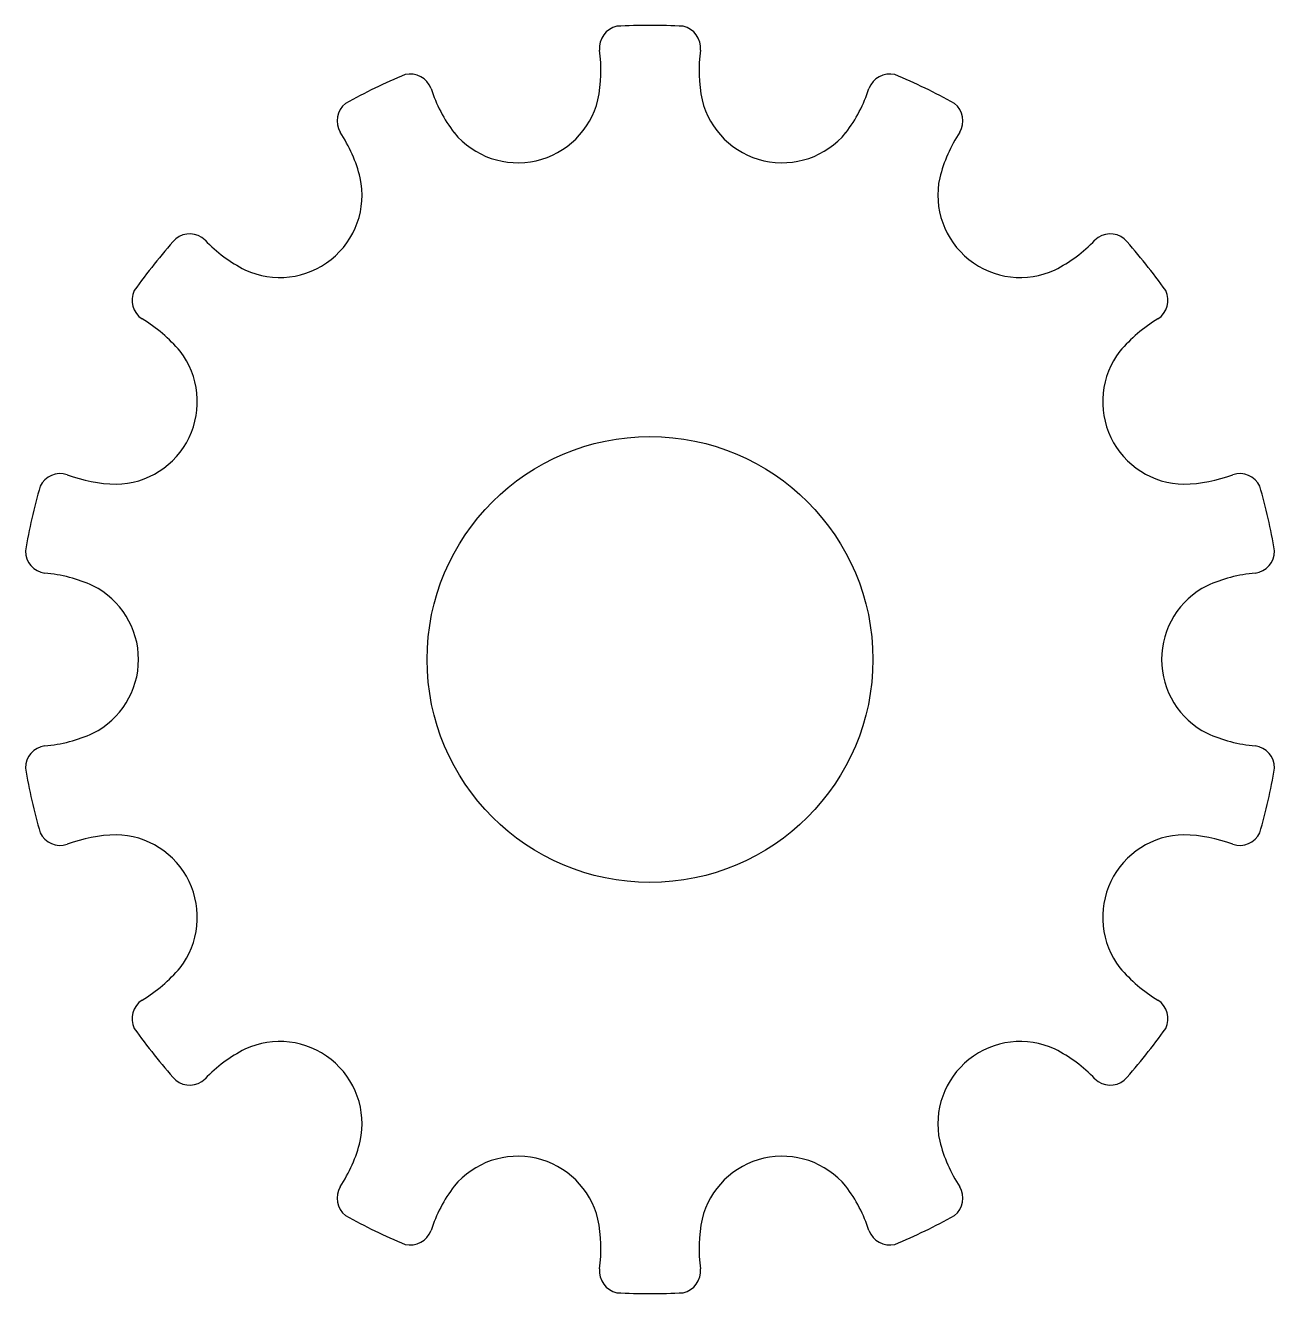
# Model space of a CAD drawing. Header units: millimetres. Extents: x 0.25 to 8.66, y 0.19 to 8.72.
import ezdxf

# ---------------------------------------------------------------- set-up
doc = ezdxf.new("R2010")
doc.units = ezdxf.units.MM

msp = doc.modelspace()

# ---------------------------------------------------------------- linework, layer by layer
msp.add_circle((4.4563, 4.4563), 1.5)
for centre, radius, start, end in [((4.2664, 8.5708), 0.15, 102.85714, -174.57427), ((4.4563, 4.5207), 4.2023, 86.95323, 93.04677), ((4.6463, 8.5708), 0.15, -5.42573, 77.14286), ((3.1262, 8.4216), 1, -11.51984, 7.7583), ((5.7865, 8.4216), 1, 172.2417, -168.48016), ((4.4284, 4.5143), 4.2023, 112.66751, 118.76106), ((2.8423, 8.2458), 0.15, 20.28855, 102.85714), ((6.0704, 8.2458), 0.15, 77.14286, 159.71145), ((4.4842, 4.5143), 4.2023, 61.23894, 67.33249), ((3.9343, 8.6061), 1, -162.04401, -142.76587), ((4.9784, 8.6061), 1, -37.23413, -17.95599), ((2.5, 8.0809), 0.15, 128.57143, -148.85998), ((3.5668, 8.3535), 0.555, -77.14286, -13.70791), ((5.3458, 8.3535), 0.555, -166.29209, -102.85714), ((6.4127, 8.0809), 0.15, -31.14002, 51.42857), ((1.5374, 7.4518), 1, 14.19445, 33.47258), ((3.5668, 8.3535), 0.555, -140.57781, -77.14286), ((5.3458, 8.3535), 0.555, -102.85714, -39.42219), ((7.3752, 7.4518), 1, 146.52742, 165.80555), ((1.964, 7.5816), 0.555, -51.42857, 12.00638), ((6.9486, 7.5816), 0.555, 167.99362, -128.57143), ((4.406, 4.4964), 4.2023, 138.3818, 144.47535), ((1.358, 7.1702), 0.15, 46.00284, 128.57143), ((2.1855, 7.9686), 1, -136.32973, -117.05159), ((6.7272, 7.9686), 1, -62.94841, -43.67027), ((7.5547, 7.1702), 0.15, 51.42857, 133.99716), ((4.5066, 4.4964), 4.2023, 35.52465, 41.6182), ((1.964, 7.5816), 0.555, -114.86352, -51.42857), ((6.9486, 7.5816), 0.555, -128.57143, -65.13648), ((1.1211, 6.8731), 0.15, 154.28571, -123.14569), ((7.7916, 6.8731), 0.15, -56.85431, 25.71429), ((0.5268, 5.8887), 1, 39.90873, 59.18687), ((8.3859, 5.8887), 1, 120.81313, 140.09127), ((0.8549, 6.1907), 0.555, -25.71429, 37.72066), ((8.0578, 6.1907), 0.555, 142.27934, -154.28571), ((0.8549, 6.1907), 0.555, -89.14923, -25.71429), ((8.0578, 6.1907), 0.555, -154.28571, -90.85077), ((0.4873, 5.5571), 0.15, 71.71712, 154.28571), ((0.8864, 6.6355), 1, -110.61544, -91.3373), ((8.0262, 6.6355), 1, -88.6627, -69.38456), ((8.4254, 5.5571), 0.15, 25.71429, 108.28288), ((4.3936, 4.4707), 4.2023, 164.09608, 170.18963), ((4.519, 4.4707), 4.2023, 9.81037, 15.90392), ((0.4027, 5.1867), 0.15, 180, -97.43141), ((8.5099, 5.1867), 0.15, -82.56859, 0), ((0.2945, 4.0419), 1, 65.62302, 84.90116), ((8.6182, 4.0419), 1, 95.09884, 114.37698), ((0.459, 4.4563), 0.555, 0, 63.43495), ((8.4537, 4.4563), 0.555, 116.56505, 180), ((0.459, 4.4563), 0.555, -63.43495, 0), ((8.4537, 4.4563), 0.555, 180, -116.56505), ((0.2945, 4.8708), 1, -84.90116, -65.62302), ((8.6182, 4.8708), 1, -114.37698, -95.09884), ((0.4027, 3.726), 0.15, 97.43141, -180), ((8.5099, 3.726), 0.15, 0, 82.56859), ((4.3936, 4.442), 4.2023, -170.18963, -164.09608), ((4.519, 4.442), 4.2023, -15.90392, -9.81037), ((0.4873, 3.3556), 0.15, -154.28571, -71.71712), ((0.8864, 2.2772), 1, 91.3373, 110.61544), ((0.8549, 2.722), 0.555, 25.71429, 89.14923), ((8.0578, 2.722), 0.555, 90.85077, 154.28571), ((8.0262, 2.2772), 1, 69.38456, 88.6627), ((8.4254, 3.3556), 0.15, -108.28288, -25.71429), ((0.8549, 2.722), 0.555, -37.72066, 25.71429), ((8.0578, 2.722), 0.555, 154.28571, -142.27934), ((0.5268, 3.024), 1, -59.18687, -39.90873), ((8.3859, 3.024), 1, -140.09127, -120.81313), ((1.1211, 2.0395), 0.15, 123.14569, -154.28571), ((7.7916, 2.0395), 0.15, -25.71429, 56.85431), ((4.406, 4.4162), 4.2023, -144.47535, -138.3818), ((4.5066, 4.4162), 4.2023, -41.6182, -35.52465), ((1.964, 1.3311), 0.555, 51.42857, 114.86352), ((6.9486, 1.3311), 0.555, 65.13648, 128.57143), ((2.1855, 0.9441), 1, 117.05159, 136.32973), ((6.7272, 0.9441), 1, 43.67027, 62.94841), ((1.964, 1.3311), 0.555, -12.00638, 51.42857), ((6.9486, 1.3311), 0.555, 128.57143, -167.99362), ((1.358, 1.7425), 0.15, -128.57143, -46.00284), ((7.5547, 1.7425), 0.15, -133.99716, -51.42857), ((1.5374, 1.4609), 1, -33.47258, -14.19445), ((7.3752, 1.4609), 1, -165.80555, -146.52742), ((3.5668, 0.5592), 0.555, 77.14286, 140.57781), ((5.3458, 0.5592), 0.555, 39.42219, 102.85714), ((3.5668, 0.5592), 0.555, 13.70791, 77.14286), ((5.3458, 0.5592), 0.555, 102.85714, 166.29209), ((2.5, 0.8317), 0.15, 148.85998, -128.57143), ((3.9343, 0.3066), 1, 142.76587, 162.04401), ((4.9784, 0.3066), 1, 17.95599, 37.23413), ((6.4127, 0.8317), 0.15, -51.42857, 31.14002), ((4.4284, 4.3984), 4.2023, -118.76106, -112.66751), ((3.1262, 0.491), 1, -7.7583, 11.51984), ((5.7865, 0.491), 1, 168.48016, -172.2417), ((4.4842, 4.3984), 4.2023, -67.33249, -61.23894), ((2.8423, 0.6669), 0.15, -102.85714, -20.28855), ((6.0704, 0.6669), 0.15, -159.71145, -77.14286), ((4.2664, 0.3419), 0.15, 174.57427, -102.85714), ((4.6463, 0.3419), 0.15, -77.14286, 5.42573), ((4.4563, 4.392), 4.2023, -93.04677, -86.95323)]:
    msp.add_arc(centre, radius, start, end)

doc.saveas('drawing.dxf')
